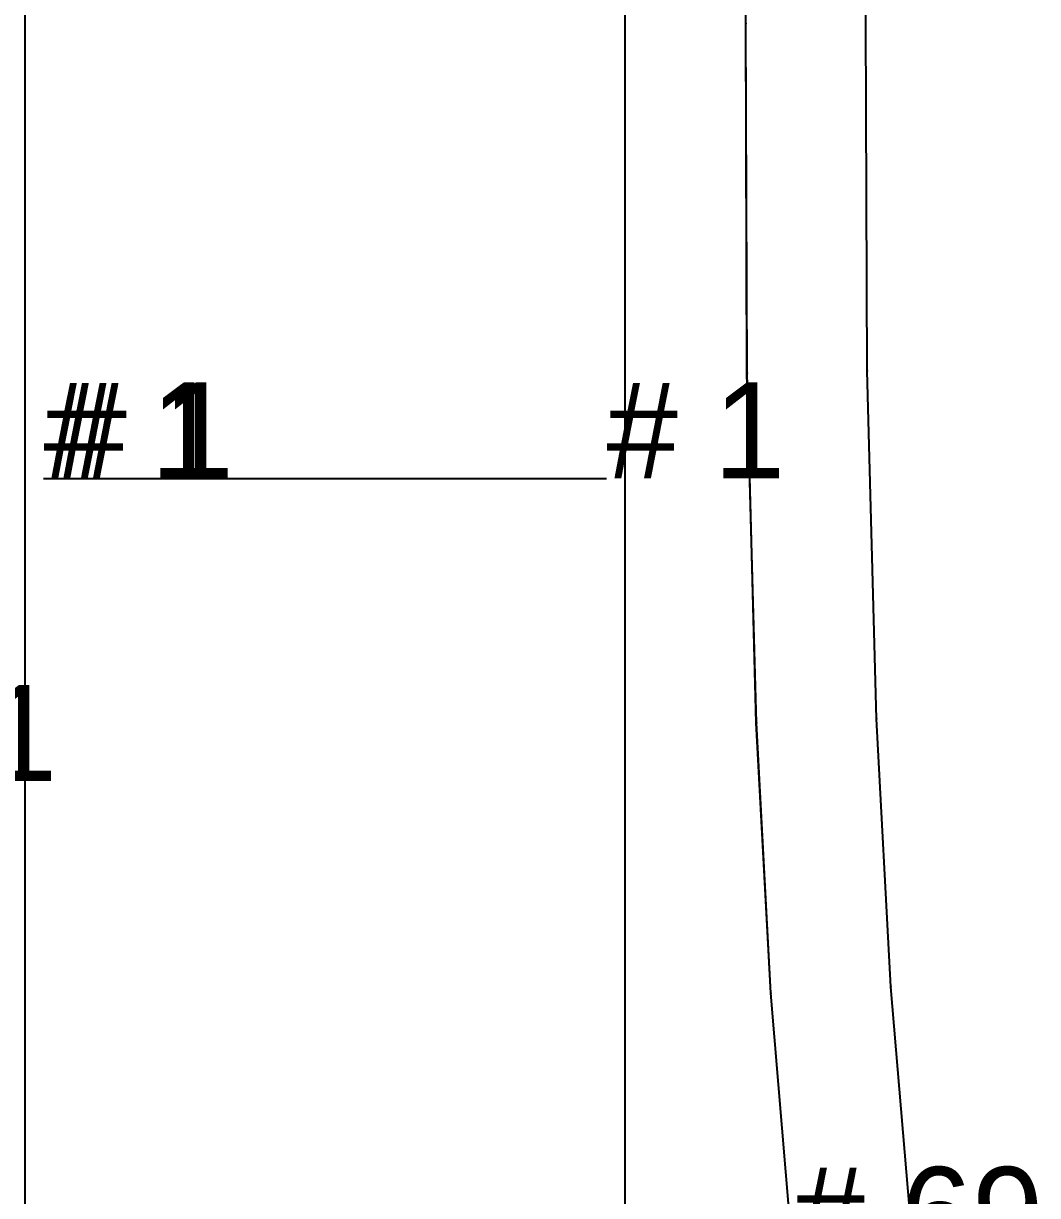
# Model space of a CAD drawing. Extents: x -10 to 8445, y -315 to 270.
# Drawn here: x 6848.8 to 6933.2, y -79.7 to 17.9 of the extents above; entities that cross this region are included whole.
import ezdxf

# ---------------------------------------------------------------- set-up
doc = ezdxf.new("R2010")
doc.units = 0

# ---------------------------------------------------------------- blocks, each defined once
blk = doc.blocks.new('S23430233-S_S')
at = {"layer": '2'}
blk.add_text('# 21', height=8, dxfattribs=at).set_placement((-32498.0645, 61802.9883))
at = {"layer": '8'}
blk.add_text('# 21', height=8, dxfattribs=at).set_placement((-32498.0645, 61802.9883))
blk = doc.blocks.new('S23430248-S_XS')
at = {"layer": '1'}
blk.add_lwpolyline([(-32549.9336, 61724.4297), (-32538.0449, 61708.3789), (-32499.9375, 61708.3789), (-32499.9375, 61988.0039), (-32549.9355, 61988)], close=True, dxfattribs=at)
at = {"layer": '14'}
blk.add_lwpolyline([(-32549.9355, 61724.4336), (-32538.0449, 61708.3789), (-32499.9375, 61708.3789), (-32499.9375, 61988.0039), (-32549.9355, 61988)], close=True, dxfattribs=at)
at = {"layer": '5'}
blk.add_line((-32548.3828, 61828.1953), (-32547.3828, 61828.1953), dxfattribs=at)
at = {"layer": '7'}
blk.add_line((-32548.3828, 61828.1953), (-32501.5, 61828.1953), dxfattribs=at)
blk = doc.blocks.new('S23430248-S_S')
at = {"layer": '1'}
blk.add_lwpolyline([(-32549.9336, 61724.4297), (-32538.043, 61708.3789), (-32499.9375, 61708.3828), (-32499.9395, 61988.0039), (-32549.9355, 61987.9961)], close=True, dxfattribs=at)
at = {"layer": '14'}
blk.add_lwpolyline([(-32549.9355, 61724.4336), (-32538.0449, 61708.3789), (-32499.9375, 61708.3789), (-32499.9375, 61988.0039), (-32549.9355, 61988)], close=True, dxfattribs=at)
at = {"layer": '5'}
blk.add_line((-32548.3828, 61828.1953), (-32547.3828, 61828.1953), dxfattribs=at)
at = {"layer": '7'}
blk.add_line((-32548.3828, 61828.1953), (-32501.5, 61828.1953), dxfattribs=at)
at = {"layer": '5'}
for p in [(-32548.3828, 61828.1953), (-32547.3828, 61828.1953)]:
    blk.add_text('# 1', height=8, dxfattribs=at).set_placement(p)
at = {"layer": '7'}
for p in [(-32548.3828, 61828.1953), (-32501.5, 61828.1953)]:
    blk.add_text('# 1', height=8, dxfattribs=at).set_placement(p)
blk = doc.blocks.new('S23430248-S_M')
at = {"layer": '1'}
blk.add_lwpolyline([(-32549.9336, 61724.4297), (-32538.0449, 61708.3789), (-32499.9375, 61708.3789), (-32499.9375, 61988.0039), (-32549.9355, 61988)], close=True, dxfattribs=at)
at = {"layer": '14'}
blk.add_lwpolyline([(-32549.9355, 61724.4336), (-32538.0449, 61708.3789), (-32499.9375, 61708.3789), (-32499.9375, 61988.0039), (-32549.9355, 61988)], close=True, dxfattribs=at)
at = {"layer": '5'}
blk.add_line((-32548.3828, 61828.1953), (-32547.3828, 61828.1953), dxfattribs=at)
at = {"layer": '7'}
blk.add_line((-32548.3828, 61828.1953), (-32501.5, 61828.1953), dxfattribs=at)
blk = doc.blocks.new('S23430248-S_L')
at = {"layer": '1'}
blk.add_lwpolyline([(-32549.9336, 61724.4297), (-32538.0449, 61708.3789), (-32499.9375, 61708.3789), (-32499.9375, 61988.0039), (-32549.9355, 61988)], close=True, dxfattribs=at)
at = {"layer": '14'}
blk.add_lwpolyline([(-32549.9355, 61724.4336), (-32538.0449, 61708.3789), (-32499.9375, 61708.3789), (-32499.9375, 61988.0039), (-32549.9355, 61988)], close=True, dxfattribs=at)
at = {"layer": '5'}
blk.add_line((-32548.3828, 61828.1953), (-32547.3828, 61828.1953), dxfattribs=at)
at = {"layer": '7'}
blk.add_line((-32548.3828, 61828.1953), (-32501.5, 61828.1953), dxfattribs=at)
blk = doc.blocks.new('S23430248-S_XL')
at = {"layer": '1'}
blk.add_lwpolyline([(-32549.9336, 61724.4297), (-32538.0449, 61708.3789), (-32499.9375, 61708.3789), (-32499.9375, 61988.0039), (-32549.9355, 61988)], close=True, dxfattribs=at)
at = {"layer": '14'}
blk.add_lwpolyline([(-32549.9355, 61724.4336), (-32538.0449, 61708.3789), (-32499.9375, 61708.3789), (-32499.9375, 61988.0039), (-32549.9355, 61988)], close=True, dxfattribs=at)
at = {"layer": '5'}
blk.add_line((-32548.3828, 61828.1953), (-32547.3828, 61828.1953), dxfattribs=at)
at = {"layer": '7'}
blk.add_line((-32548.3828, 61828.1953), (-32501.5, 61828.1953), dxfattribs=at)
blk = doc.blocks.new('SP740096-S_XS')
at = {"layer": '1'}
blk.add_lwpolyline([(-10694.1143, -582.8416), (-10696.0039, -560.3665), (-10697.2129, -537.8394), (-10697.9912, -508.7246), (-10698.0811, -479.5941), (-10698.0811, -479.4803), (-10697.9863, -450.2963), (-10697.2109, -421.1163), (-10696.0225, -398.9635), (-10694.1563, -376.851)], dxfattribs=at)
at = {"layer": '14'}
blk.add_lwpolyline([(-10684.1367, -582.1285), (-10686.0166, -559.8419), (-10687.2178, -537.5134), (-10687.9941, -508.5148), (-10688.0889, -479.5113), (-10687.9912, -450.5024), (-10687.2178, -421.509), (-10686.0361, -399.5103), (-10684.1797, -377.5641)], dxfattribs=at)
at = {"layer": '2'}
for p in [(-10697.2129, -537.8394), (-10687.2178, -537.5134)]:
    blk.add_point(p, dxfattribs=at)
at = {"layer": '3'}
for p in [(-10698.0811, -479.5941), (-10687.9941, -508.5148), (-10697.9912, -508.7246), (-10686.0166, -559.8419), (-10696.0039, -560.3665)]:
    blk.add_point(p, dxfattribs=at)
at = {"layer": '4'}
blk.add_point((-10698.0811, -479.5941, 10), dxfattribs=at)
blk = doc.blocks.new('SP740096-S_S')
at = {"layer": '1'}
blk.add_lwpolyline([(-10694.1143, -582.841), (-10696.0039, -560.367), (-10697.2139, -537.839), (-10697.9902, -508.725), (-10698.082, -479.594), (-10698.082, -479.48), (-10697.9883, -450.296), (-10697.2119, -421.116), (-10696.0225, -398.964), (-10694.1563, -376.851)], dxfattribs=at)
at = {"layer": '14'}
blk.add_lwpolyline([(-10684.1377, -582.129), (-10686.0176, -559.842), (-10687.2178, -537.514), (-10687.9941, -508.515), (-10688.0898, -479.511), (-10687.9902, -450.502), (-10687.2178, -421.509), (-10686.0361, -399.51), (-10684.1797, -377.564)], dxfattribs=at)
at = {"layer": '2'}
for p in [(-10697.2139, -537.839), (-10687.2178, -537.514)]:
    blk.add_point(p, dxfattribs=at)
at = {"layer": '3'}
for p in [(-10687.9941, -508.515), (-10697.9902, -508.725), (-10686.0176, -559.842), (-10696.0039, -560.367)]:
    blk.add_point(p, dxfattribs=at)
at = {"layer": '1'}
blk.add_text('# 69', height=8, dxfattribs=at).set_placement((-10694.1143, -582.841))
at = {"layer": '3'}
blk.add_text('# 69', height=8, dxfattribs=at).set_placement((-10694.1143, -582.841))
at = {"layer": '4'}
blk.add_text('# 69', height=8, dxfattribs=at).set_placement((-10694.1143, -582.841))
blk = doc.blocks.new('SP740096-S_M')
at = {"layer": '1'}
blk.add_lwpolyline([(-10694.1143, -582.8416), (-10696.0039, -560.3665), (-10697.2129, -537.8394), (-10697.9912, -508.7246), (-10698.0811, -479.5941), (-10698.0811, -479.4803), (-10697.9863, -450.2963), (-10697.2109, -421.1163), (-10696.0225, -398.9635), (-10694.1563, -376.851)], dxfattribs=at)
at = {"layer": '14'}
blk.add_lwpolyline([(-10684.1367, -582.1285), (-10686.0166, -559.8419), (-10687.2178, -537.5134), (-10687.9941, -508.5148), (-10688.0889, -479.5113), (-10687.9912, -450.5024), (-10687.2178, -421.509), (-10686.0361, -399.5103), (-10684.1797, -377.5641)], dxfattribs=at)
at = {"layer": '2'}
for p in [(-10697.2129, -537.8394), (-10687.2178, -537.5134)]:
    blk.add_point(p, dxfattribs=at)
at = {"layer": '3'}
for p in [(-10698.0811, -479.5941), (-10687.9941, -508.5148), (-10697.9912, -508.7246), (-10686.0166, -559.8419), (-10696.0039, -560.3665)]:
    blk.add_point(p, dxfattribs=at)
at = {"layer": '4'}
blk.add_point((-10698.0811, -479.5941, 10), dxfattribs=at)
blk = doc.blocks.new('SP740096-S_L')
at = {"layer": '1'}
blk.add_lwpolyline([(-10694.1143, -582.8416), (-10696.0039, -560.3665), (-10697.2129, -537.8394), (-10697.9912, -508.7246), (-10698.0811, -479.5941), (-10698.0811, -479.4803), (-10697.9863, -450.2962), (-10697.2109, -421.1163), (-10696.0225, -398.9635), (-10694.1563, -376.851)], dxfattribs=at)
at = {"layer": '14'}
blk.add_lwpolyline([(-10684.1367, -582.1285), (-10686.0176, -559.8419), (-10687.2178, -537.5134), (-10687.9941, -508.5148), (-10688.0889, -479.5113), (-10687.9912, -450.5024), (-10687.2178, -421.509), (-10686.0361, -399.5103), (-10684.1797, -377.5641)], dxfattribs=at)
at = {"layer": '2'}
for p in [(-10697.2129, -537.8394), (-10687.2178, -537.5134)]:
    blk.add_point(p, dxfattribs=at)
at = {"layer": '3'}
for p in [(-10698.0811, -479.5941), (-10687.9941, -508.5148), (-10697.9912, -508.7246), (-10686.0176, -559.8419), (-10696.0039, -560.3665)]:
    blk.add_point(p, dxfattribs=at)
at = {"layer": '4'}
blk.add_point((-10698.0811, -479.5941, 10), dxfattribs=at)
blk = doc.blocks.new('SP740096-S_XL')
at = {"layer": '1'}
blk.add_lwpolyline([(-10694.1143, -582.8416), (-10696.0039, -560.3665), (-10697.2129, -537.8394), (-10697.9912, -508.7246), (-10698.0811, -479.5941), (-10698.0811, -479.4803), (-10697.9863, -450.2962), (-10697.2109, -421.1163), (-10696.0225, -398.9635), (-10694.1563, -376.851)], dxfattribs=at)
at = {"layer": '14'}
blk.add_lwpolyline([(-10684.1367, -582.1285), (-10686.0176, -559.8419), (-10687.2178, -537.5134), (-10687.9941, -508.5148), (-10688.0889, -479.5113), (-10687.9912, -450.5024), (-10687.2178, -421.509), (-10686.0361, -399.5103), (-10684.1797, -377.5641)], dxfattribs=at)
at = {"layer": '2'}
for p in [(-10697.2129, -537.8394), (-10687.2178, -537.5134)]:
    blk.add_point(p, dxfattribs=at)
at = {"layer": '3'}
for p in [(-10698.0811, -479.5941), (-10687.9941, -508.5148), (-10697.9912, -508.7246), (-10686.0176, -559.8419), (-10696.0039, -560.3665)]:
    blk.add_point(p, dxfattribs=at)
at = {"layer": '4'}
blk.add_point((-10698.0811, -479.5941, 10), dxfattribs=at)

msp = doc.modelspace()

# ---------------------------------------------------------------- block references
at = {"layer": '1'}
for name, p in [('SP740096-S_S', (17607.0391, 497.4898)), ('SP740096-S_XS', (17607.0391, 497.4898)), ('SP740096-S_M', (17607.0391, 497.4898)), ('SP740096-S_L', (17607.0391, 497.4898)), ('SP740096-S_XL', (17607.0391, 497.4898)), ('S23430233-S_S', (39328.8516, -61848.1953)), ('S23430248-S_S', (39398.8516, -61848.1914)), ('S23430248-S_XS', (39398.8516, -61848.1914)), ('S23430248-S_M', (39398.8516, -61848.1914)), ('S23430248-S_L', (39398.8516, -61848.1914)), ('S23430248-S_XL', (39398.8516, -61848.1914))]:
    msp.add_blockref(name, p, dxfattribs=at)

doc.saveas('drawing.dxf')
